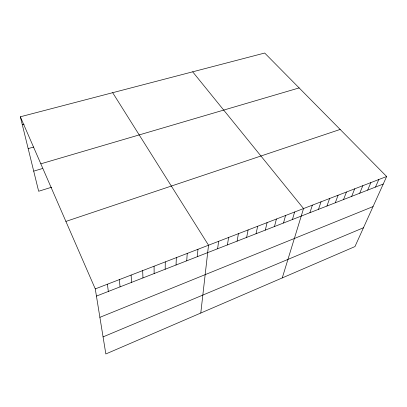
<?xml version="1.0" encoding="UTF-8"?>
<svg xmlns="http://www.w3.org/2000/svg" width="407" height="407" viewBox="0 0 407 407"><rect width="100%" height="100%" fill="white"/><g stroke="black" fill="none" stroke-linecap="round" stroke-linejoin="round"><path stroke-width="0.61" d="M165.176 269.241L165.288 261.889M176.038 264.998L176.343 257.626M186.737 260.816L187.23 253.424M197.283 256.695L197.955 249.288M200.778 313.039L208.526 245.212L112.668 92.694M217.618 248.748L218.635 241.315M227.427 244.917L228.602 237.469M237.098 241.137L238.426 233.679M246.637 237.413L248.117 229.94M256.044 233.735L257.672 226.256M265.323 230.108L267.099 222.619M274.481 226.531L276.394 219.032M283.516 223L285.566 215.496M292.435 219.521L294.612 212.006M282.26 277.915L303.536 208.562L192.684 71.82M309.915 212.688L312.347 205.169M318.483 209.34L321.037 201.816M326.943 206.034L329.614 198.504M335.297 202.772L338.08 195.238M343.544 199.552L346.438 192.018M351.684 196.367L354.685 188.833M359.722 193.228L362.83 185.694M367.658 190.125L370.869 182.59M375.498 187.062L378.81 179.528M386.65 176.506L354.955 246.581L105.84 353.963L95.269 288.899L20.35 116.784L264.682 53.037L386.65 176.506L95.269 288.899M103.068 336.894L363.466 227.757M99.888 317.333L373.046 206.583M96.439 296.093L383.241 184.04M65.893 221.413L340.155 129.441M51.74 187.189L38.655 191.254L20.35 116.784M33.71 171.133L42.44 168.544M40.827 163.828L299.145 87.922M28.169 148.601L33.659 147.054M22.304 124.73L24.099 124.252M107.402 284.218L108.338 291.443M119.343 279.614L120.055 286.869M131.095 275.076L131.593 282.361M142.669 270.614L142.959 277.92M154.065 266.219L154.151 273.545"/></g></svg>
